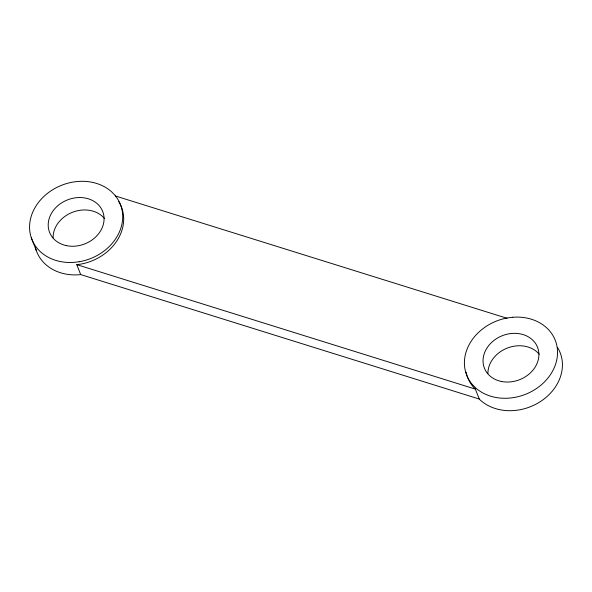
<?xml version="1.0" encoding="UTF-8"?>
<svg xmlns="http://www.w3.org/2000/svg" width="592" height="592" viewBox="0 0 592 592"><rect width="100%" height="100%" fill="white"/><g stroke="black" fill="none" stroke-linecap="round" stroke-linejoin="round"><path stroke-width="0.89" d="M557.479 347.371A47.589 39.405 -21.5 0 1 541.406 400.91A47.589 39.405 -21.5 0 1 480.112 399.911L479.283 399.045L80.682 274.57L76.775 264.639L80.26 264.202A47.589 39.405 -21.5 0 0 118.733 201.65M80.682 274.57L79.291 274.74A47.589 39.405 -21.5 0 1 35.52 247.959M115.381 195.967L507.078 318.289M76.775 264.639L475.369 389.114L479.283 399.045M475.369 389.114L473.274 386.939A47.589 39.405 -21.5 0 1 466.067 372.205M31.339 237.917L36.23 250.327M487.919 373.596A28.549 23.643 -21.5 0 1 507.662 347.926A28.549 23.643 -21.5 0 1 539.223 354.238M53.088 237.799A28.549 23.643 -21.5 0 1 72.831 212.136A28.549 23.643 -21.5 0 1 104.392 218.441M512.709 317.26L507.832 317.867A47.589 39.405 -21.5 0 0 472.298 384.452L475.228 387.501A47.589 39.405 -21.5 0 0 552.78 370.747A47.589 39.405 -21.5 0 0 512.709 317.26M79.276 261.723L74.407 262.33A47.589 39.405 -21.5 0 1 34.329 208.843A47.589 39.405 -21.5 0 1 111.888 192.089L114.811 195.131A47.589 39.405 -21.5 0 1 79.276 261.723M501.35 381.448A28.549 23.643 -21.5 0 0 538.498 350.471A28.549 23.643 -21.5 0 0 493.062 341.155A28.549 23.643 -21.5 0 0 501.35 381.448M66.519 245.658A28.549 23.643 -21.5 0 0 103.667 214.681A28.549 23.643 -21.5 0 0 58.231 205.357A28.549 23.643 -21.5 0 0 66.519 245.658"/></g></svg>
